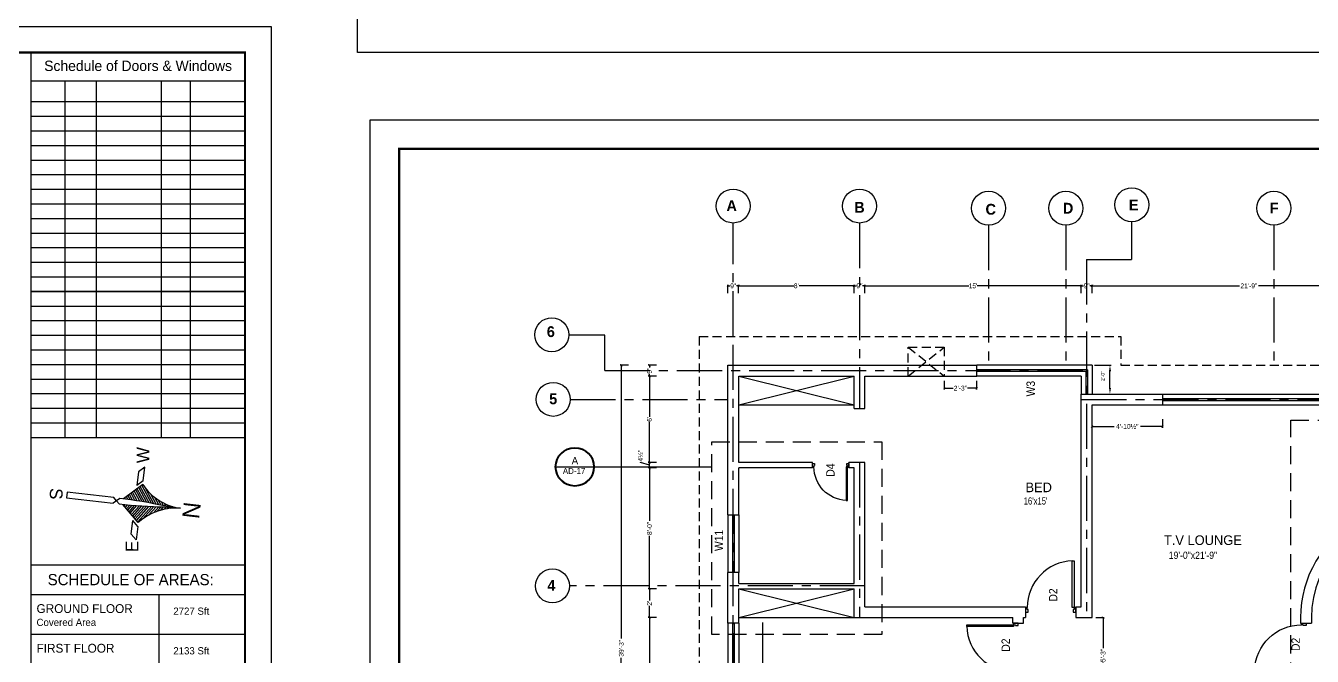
# Model space of a CAD drawing. Extents: x 10753 to 18704, y -5361 to 1140.
# Drawn here: x 15221 to 16291, y -1308 to -784 of the extents above; entities that cross this region are included whole.
import ezdxf
from ezdxf.enums import TextEntityAlignment as Align

# ---------------------------------------------------------------- set-up
doc = ezdxf.new("R2010")
doc.units = 0
doc.header["$LTSCALE"] = 30
doc.header["$MEASUREMENT"] = 0
doc.header["$PDMODE"] = 3
for name, pattern in [('CENTER', [2, 1.25, -0.25, 0.25, -0.25]), ('DASHED', [0.75, 0.5, -0.25]), ('HIDDEN', [0.375, 0.25, -0.125])]:
    doc.linetypes.add(name, pattern=pattern)
doc.layers.get('0').update_dxf_attribs({"linetype": 'CONTINUOUS'})
doc.layers.get('DEFPOINTS').update_dxf_attribs({"linetype": 'CONTINUOUS'})
for name, color, linetype in [('1', 3, 'CENTER'), ('DIM', 6, 'CONTINUOUS'), ('DM', 210, 'CONTINUOUS'), ('DOOR', 4, 'CONTINUOUS'), ('PL', 7, 'CONTINUOUS'), ('SEAL', 1, 'CONTINUOUS'), ('SLINE', 3, 'CONTINUOUS'), ('stairs terrace', 1, 'CONTINUOUS'), ('TEXT', 13, 'CONTINUOUS'), ('TEXTDW', 3, 'CONTINUOUS'), ('WALL', 2, 'CONTINUOUS'), ('WINDOW', 5, 'CONTINUOUS'), ('WL', 9, 'CONTINUOUS'), ('XL', 4, 'CENTER')]:
    doc.layers.add(name, color=color, linetype=linetype)
doc.layers.add('REFERENCE BOXES', color=53, linetype='DASHED', lineweight=30)
doc.styles.add('EE', font='eurr____.ttf')
doc.styles.add('ROMAND', font='stylu.ttf', dxfattribs={"height": 2})
doc.styles.add('SEAL TEXT', font='stylu.ttf', dxfattribs={"height": 6})
doc.styles.add('SMALL-DIM', font='stylu.ttf', dxfattribs={"height": 2})
doc.styles.get("Standard").update_dxf_attribs({"font": 'stylu.ttf', "height": 3})
doc.styles.add('Work Dim', font='stylu.ttf', dxfattribs={"height": 4})
doc.dimstyles.new('D1', dxfattribs={"dimtxt": 6, "dimasz": 5, "dimexe": 1, "dimexo": 2, "dimgap": 1, "dimtad": 1, "dimdec": 4, "dimzin": 3, "dimdsep": 46, "dimlunit": 4, "dimtxsty": 'Standard', "dimcen": 3, "dimclrd": 7, "dimclre": 7, "dimclrt": 2, "dimadec": 0, "dimazin": 0, "dimtfac": 1, "dimtdec": 4, "dimtofl": 0, "dimtmove": 2, "dimatfit": 3, "dimfxl": 1, "dimfrac": 2, "dimtolj": 1, "dimtzin": 1, "dimarcsym": 0})
doc.dimstyles.new('dim small', dxfattribs={"dimtxt": 4, "dimasz": 2, "dimexe": 1, "dimexo": 3, "dimgap": 0.09375, "dimtad": 0, "dimdec": 1, "dimzin": 0, "dimdsep": 46, "dimlunit": 4, "dimtxsty": 'Work Dim', "dimblk1": 'ARCHTICK', "dimblk2": 'ARCHTICK', "dimsah": 1, "dimcen": 0.09375, "dimclrd": 256, "dimclre": 256, "dimclrt": 3, "dimadec": 0, "dimazin": 0, "dimtfac": 1, "dimtdec": 1, "dimtofl": 0, "dimtmove": 1, "dimatfit": 3, "dimldrblk": 'ARCHTICK', "dimfxl": 6, "dimfxlon": 1, "dimtolj": 1, "dimtzin": 0, "dimarcsym": 0})

# ---------------------------------------------------------------- blocks, each defined once
blk = doc.blocks.new('D1')
for p, q in [((-3, 40.9), (-1.5, 40.9)), ((-3, 1.9), (-3, 40.9)), ((-1.5, 40.9), (-1.5, 1.9)), ((-40.5, 1.9), (-42, 1.9)), ((-42, 1.9), (-42, -1.9)), ((-40.5, 0.4), (-40.5, 1.9)), ((-39.8, 0.4), (-40.5, 0.4)), ((-39.8, -1.9), (-39.8, 0.4)), ((-1.5, 1.9), (-3, 1.9)), ((-2.2, 0.4), (-2.2, -1.9)), ((-1.5, 0.4), (-2.2, 0.4)), ((0, 1.9), (-1.5, 1.9)), ((-1.5, 1.9), (-1.5, 0.4)), ((0, -1.9), (0, 1.9)), ((-42, -1.9), (-39.8, -1.9)), ((-2.2, -1.9), (0, -1.9))]:
    blk.add_line(p, q)
blk.add_arc((-1.5, 1.9), 39, 91.8498, 180)
blk = doc.blocks.new('_ArchTick')
at = {"color": 0, "linetype": 'ByBlock', "const_width": 0.15}
blk.add_lwpolyline([(-0.5, -0.5), (0.5, 0.5)], dxfattribs=at)
blk = doc.blocks.new('*D493')
at = {"layer": 'DEFPOINTS', "color": 0, "transparency": 16777216}
for p in [(16108.1, -1000), (16369.1, -1000), (16369.1, -1028.3)]:
    blk.add_point(p, dxfattribs=at)
at = {"layer": 'DM', "lineweight": -2, "transparency": 16777216}
for p, q in [((16108.1, -1000), (16108.1, -999)), ((16108.1, -1000), (16230.7, -1000)), ((16369.1, -1000), (16246.6, -1000)), ((16369.1, -1006), (16369.1, -999))]:
    blk.add_line(p, q, dxfattribs=at)
at = {"layer": 'DM', "lineweight": -2, "transparency": 16777216, "xscale": 2, "yscale": 2, "zscale": 2, "rotation": 180}
blk.add_blockref('_ArchTick', (16108.1, -1000), dxfattribs=at)
at = {"layer": 'DM', "lineweight": -2, "transparency": 16777216, "xscale": 2, "yscale": 2, "zscale": 2}
blk.add_blockref('_ArchTick', (16369.1, -1000), dxfattribs=at)
at = {"layer": 'DM', "color": 3, "transparency": 16777216, "insert": (16238.6, -1000), "char_height": 4, "attachment_point": 5, "style": 'Work Dim'}
blk.add_mtext('\\A1;21\'-9"', dxfattribs=at)
blk = doc.blocks.new('WINDOW')
for p, q in [((12, 0), (0, 0)), ((12, -3.75), (0, -3.75)), ((12, -5.25), (0, -5.25)), ((12, -9), (0, -9))]:
    blk.add_line(p, q)
blk = doc.blocks.new('*D504')
at = {"layer": 'DEFPOINTS', "color": 0, "transparency": 16777216}
for p in [(15716.5, -1066), (15726, -1066), (15729.5, -1537)]:
    blk.add_point(p, dxfattribs=at)
at = {"layer": 'DM', "lineweight": -2, "transparency": 16777216}
for p, q in [((15722.5, -1066), (15715.5, -1066)), ((15716.5, -1066), (15716.5, -1293.4)), ((15716.5, -1537), (15716.5, -1309.6)), ((15722.5, -1537), (15715.5, -1537))]:
    blk.add_line(p, q, dxfattribs=at)
at = {"layer": 'DM', "lineweight": -2, "transparency": 16777216, "xscale": 2, "yscale": 2, "zscale": 2}
for p, rotation in [((15716.5, -1066), 90), ((15716.5, -1537), 270)]:
    blk.add_blockref('_ArchTick', p, dxfattribs=dict(at, rotation=rotation))
at = {"layer": 'DM', "color": 3, "transparency": 16777216, "insert": (15716.5, -1301.5), "char_height": 4, "attachment_point": 5, "rotation": 90, "style": 'Work Dim'}
blk.add_mtext('\\A1;39\'-3"', dxfattribs=at)
blk = doc.blocks.new('*D512')
at = {"layer": 'DEFPOINTS', "color": 0, "transparency": 16777216}
for p in [(15739.9, -1276), (15773.1, -1276), (15773.1, -1420)]:
    blk.add_point(p, dxfattribs=at)
at = {"layer": 'DM', "lineweight": -2, "transparency": 16777216}
for p, q in [((15745.9, -1276), (15738.9, -1276)), ((15739.9, -1276), (15739.9, -1344.5)), ((15739.9, -1420), (15739.9, -1351.5)), ((15745.9, -1420), (15738.9, -1420))]:
    blk.add_line(p, q, dxfattribs=at)
at = {"layer": 'DM', "lineweight": -2, "transparency": 16777216, "xscale": 2, "yscale": 2, "zscale": 2}
for p, rotation in [((15739.9, -1276), 90), ((15739.9, -1420), 270)]:
    blk.add_blockref('_ArchTick', p, dxfattribs=dict(at, rotation=rotation))
at = {"layer": 'DM', "color": 3, "transparency": 16777216, "insert": (15739.9, -1348), "char_height": 4, "attachment_point": 5, "rotation": 90, "style": 'Work Dim'}
blk.add_mtext("\\A1;12'", dxfattribs=at)
blk = doc.blocks.new('*D513')
at = {"layer": 'DEFPOINTS', "color": 0, "transparency": 16777216}
for p in [(15739.9, -1252), (15773.1, -1252), (15739.9, -1276)]:
    blk.add_point(p, dxfattribs=at)
at = {"layer": 'DM', "lineweight": -2, "transparency": 16777216}
for p, q in [((15745.9, -1252), (15738.9, -1252)), ((15739.9, -1252), (15739.9, -1261.9)), ((15739.9, -1276), (15739.9, -1266.1)), ((15739.9, -1276), (15738.9, -1276))]:
    blk.add_line(p, q, dxfattribs=at)
at = {"layer": 'DM', "lineweight": -2, "transparency": 16777216, "xscale": 2, "yscale": 2, "zscale": 2}
for p, rotation in [((15739.9, -1252), 90), ((15739.9, -1276), 270)]:
    blk.add_blockref('_ArchTick', p, dxfattribs=dict(at, rotation=rotation))
at = {"layer": 'DM', "color": 3, "transparency": 16777216, "insert": (15739.9, -1264), "char_height": 4, "attachment_point": 5, "rotation": 90, "style": 'Work Dim'}
blk.add_mtext("\\A1;2'", dxfattribs=at)
blk = doc.blocks.new('*D514')
at = {"layer": 'DEFPOINTS', "color": 0, "transparency": 16777216}
for p in [(15739.9, -1151.5), (15773.1, -1151.5), (15739.9, -1252)]:
    blk.add_point(p, dxfattribs=at)
at = {"layer": 'DM', "lineweight": -2, "transparency": 16777216}
for p, q in [((15745.9, -1151.5), (15738.9, -1151.5)), ((15739.9, -1151.5), (15739.9, -1195.6)), ((15739.9, -1252), (15739.9, -1207.9)), ((15739.9, -1252), (15738.9, -1252))]:
    blk.add_line(p, q, dxfattribs=at)
at = {"layer": 'DM', "lineweight": -2, "transparency": 16777216, "xscale": 2, "yscale": 2, "zscale": 2}
for p, rotation in [((15739.9, -1151.5), 90), ((15739.9, -1252), 270)]:
    blk.add_blockref('_ArchTick', p, dxfattribs=dict(at, rotation=rotation))
at = {"layer": 'DM', "color": 3, "transparency": 16777216, "insert": (15739.9, -1201.8), "char_height": 4, "attachment_point": 5, "rotation": 90, "style": 'Work Dim'}
blk.add_mtext('\\A1;8\'-0"', dxfattribs=at)
blk = doc.blocks.new('*D515')
at = {"layer": 'DEFPOINTS', "color": 0, "transparency": 16777216}
for p in [(15739.9, -1147), (15739.9, -1151.5), (15773.1, -1147)]:
    blk.add_point(p, dxfattribs=at)
at = {"layer": 'DM', "lineweight": -2, "transparency": 16777216}
for p, q in [((15732.4, -1147), (15732.4, -1146.8)), ((15739.9, -1149.3), (15732.4, -1147)), ((15745.9, -1147), (15738.9, -1147)), ((15739.9, -1151.5), (15738.9, -1151.5)), ((15739.9, -1151.5), (15739.9, -1147))]:
    blk.add_line(p, q, dxfattribs=at)
at = {"layer": 'DM', "lineweight": -2, "transparency": 16777216, "xscale": 2, "yscale": 2, "zscale": 2}
for p, rotation in [((15739.9, -1147), 90), ((15739.9, -1151.5), 270)]:
    blk.add_blockref('_ArchTick', p, dxfattribs=dict(at, rotation=rotation))
at = {"layer": 'DM', "color": 3, "transparency": 16777216, "insert": (15732.4, -1141.3), "char_height": 4, "attachment_point": 5, "rotation": 90, "style": 'Work Dim'}
blk.add_mtext('\\A1;4½"', dxfattribs=at)
blk = doc.blocks.new('*D516')
at = {"layer": 'DEFPOINTS', "color": 0, "transparency": 16777216}
for p in [(15739.9, -1075), (15774.4, -1075), (15739.9, -1147)]:
    blk.add_point(p, dxfattribs=at)
at = {"layer": 'DM', "lineweight": -2, "transparency": 16777216}
for p, q in [((15745.9, -1075), (15738.9, -1075)), ((15739.9, -1075), (15739.9, -1108.9)), ((15739.9, -1147), (15739.9, -1113.1)), ((15739.9, -1147), (15738.9, -1147))]:
    blk.add_line(p, q, dxfattribs=at)
at = {"layer": 'DM', "lineweight": -2, "transparency": 16777216, "xscale": 2, "yscale": 2, "zscale": 2}
for p, rotation in [((15739.9, -1075), 90), ((15739.9, -1147), 270)]:
    blk.add_blockref('_ArchTick', p, dxfattribs=dict(at, rotation=rotation))
at = {"layer": 'DM', "color": 3, "transparency": 16777216, "insert": (15739.9, -1111), "char_height": 4, "attachment_point": 5, "rotation": 90, "style": 'Work Dim'}
blk.add_mtext("\\A1;6'", dxfattribs=at)
blk = doc.blocks.new('*D517')
at = {"layer": 'DEFPOINTS', "color": 0, "transparency": 16777216}
for p in [(15739.9, -1066), (15774.3, -1066), (15739.9, -1075)]:
    blk.add_point(p, dxfattribs=at)
at = {"layer": 'DM', "lineweight": -2, "transparency": 16777216}
for p, q in [((15745.9, -1066), (15738.9, -1066)), ((15739.9, -1066), (15739.9, -1067.9)), ((15739.9, -1075), (15738.9, -1075)), ((15739.9, -1075), (15739.9, -1073.1))]:
    blk.add_line(p, q, dxfattribs=at)
at = {"layer": 'DM', "lineweight": -2, "transparency": 16777216, "xscale": 2, "yscale": 2, "zscale": 2}
for p, rotation in [((15739.9, -1066), 90), ((15739.9, -1075), 270)]:
    blk.add_blockref('_ArchTick', p, dxfattribs=dict(at, rotation=rotation))
at = {"layer": 'DM', "color": 3, "transparency": 16777216, "insert": (15739.9, -1070.5), "char_height": 4, "attachment_point": 5, "rotation": 90, "style": 'Work Dim'}
blk.add_mtext('\\A1;9"', dxfattribs=at)
blk = doc.blocks.new('*D518')
at = {"layer": 'DEFPOINTS', "color": 0, "transparency": 16777216}
for p in [(15919.1, -1000), (16099.1, -1000), (16099.1, -1023.1)]:
    blk.add_point(p, dxfattribs=at)
at = {"layer": 'DM', "lineweight": -2, "transparency": 16777216}
for p, q in [((15919.1, -1000), (15919.1, -999)), ((15919.1, -1000), (16005.7, -1000)), ((16099.1, -1000), (16012.6, -1000)), ((16099.1, -1006), (16099.1, -999))]:
    blk.add_line(p, q, dxfattribs=at)
at = {"layer": 'DM', "lineweight": -2, "transparency": 16777216, "xscale": 2, "yscale": 2, "zscale": 2, "rotation": 180}
blk.add_blockref('_ArchTick', (15919.1, -1000), dxfattribs=at)
at = {"layer": 'DM', "lineweight": -2, "transparency": 16777216, "xscale": 2, "yscale": 2, "zscale": 2}
blk.add_blockref('_ArchTick', (16099.1, -1000), dxfattribs=at)
at = {"layer": 'DM', "color": 3, "transparency": 16777216, "insert": (16009.1, -1000), "char_height": 4, "attachment_point": 5, "style": 'Work Dim'}
blk.add_mtext("\\A1;15'", dxfattribs=at)
blk = doc.blocks.new('*D519')
at = {"layer": 'DEFPOINTS', "color": 0, "transparency": 16777216}
for p in [(16099.1, -1000), (16099.1, -1000), (16108.1, -1022.3)]:
    blk.add_point(p, dxfattribs=at)
at = {"layer": 'DM', "lineweight": -2, "transparency": 16777216}
for p, q in [((16099.1, -1000), (16099.1, -999)), ((16099.1, -1000), (16101.1, -1000)), ((16108.1, -1000), (16106.2, -1000)), ((16108.1, -1006), (16108.1, -999))]:
    blk.add_line(p, q, dxfattribs=at)
at = {"layer": 'DM', "lineweight": -2, "transparency": 16777216, "xscale": 2, "yscale": 2, "zscale": 2, "rotation": 180}
blk.add_blockref('_ArchTick', (16099.1, -1000), dxfattribs=at)
at = {"layer": 'DM', "lineweight": -2, "transparency": 16777216, "xscale": 2, "yscale": 2, "zscale": 2}
blk.add_blockref('_ArchTick', (16108.1, -1000), dxfattribs=at)
at = {"layer": 'DM', "color": 3, "transparency": 16777216, "insert": (16103.6, -1000), "char_height": 4, "attachment_point": 5, "style": 'Work Dim'}
blk.add_mtext('\\A1;9"', dxfattribs=at)
blk = doc.blocks.new('*D520')
at = {"layer": 'DEFPOINTS', "color": 0, "transparency": 16777216}
for p in [(15814.1, -1000), (15910.1, -1000), (15910.1, -1028.3)]:
    blk.add_point(p, dxfattribs=at)
at = {"layer": 'DM', "lineweight": -2, "transparency": 16777216}
for p, q in [((15814.1, -1000), (15814.1, -999)), ((15814.1, -1000), (15859.9, -1000)), ((15910.1, -1000), (15864.4, -1000)), ((15910.1, -1006), (15910.1, -999))]:
    blk.add_line(p, q, dxfattribs=at)
at = {"layer": 'DM', "lineweight": -2, "transparency": 16777216, "xscale": 2, "yscale": 2, "zscale": 2, "rotation": 180}
blk.add_blockref('_ArchTick', (15814.1, -1000), dxfattribs=at)
at = {"layer": 'DM', "lineweight": -2, "transparency": 16777216, "xscale": 2, "yscale": 2, "zscale": 2}
blk.add_blockref('_ArchTick', (15910.1, -1000), dxfattribs=at)
at = {"layer": 'DM', "color": 3, "transparency": 16777216, "insert": (15862.1, -1000), "char_height": 4, "attachment_point": 5, "style": 'Work Dim'}
blk.add_mtext("\\A1;8'", dxfattribs=at)
blk = doc.blocks.new('*D521')
at = {"layer": 'DEFPOINTS', "color": 0, "transparency": 16777216}
for p in [(15910.1, -1000), (15910.1, -1000), (15919.1, -1028.3)]:
    blk.add_point(p, dxfattribs=at)
at = {"layer": 'DM', "lineweight": -2, "transparency": 16777216}
for p, q in [((15910.1, -1000), (15910.1, -999)), ((15910.1, -1000), (15912.1, -1000)), ((15919.1, -1000), (15917.2, -1000)), ((15919.1, -1006), (15919.1, -999))]:
    blk.add_line(p, q, dxfattribs=at)
at = {"layer": 'DM', "lineweight": -2, "transparency": 16777216, "xscale": 2, "yscale": 2, "zscale": 2, "rotation": 180}
blk.add_blockref('_ArchTick', (15910.1, -1000), dxfattribs=at)
at = {"layer": 'DM', "lineweight": -2, "transparency": 16777216, "xscale": 2, "yscale": 2, "zscale": 2}
blk.add_blockref('_ArchTick', (15919.1, -1000), dxfattribs=at)
at = {"layer": 'DM', "color": 3, "transparency": 16777216, "insert": (15914.6, -1000), "char_height": 4, "attachment_point": 5, "style": 'Work Dim'}
blk.add_mtext('\\A1;9"', dxfattribs=at)
blk = doc.blocks.new('*D522')
at = {"layer": 'DEFPOINTS', "color": 0, "transparency": 16777216}
for p in [(15814.1, -1000), (15805.1, -1022.7), (15814.1, -1022.9)]:
    blk.add_point(p, dxfattribs=at)
at = {"layer": 'DM', "lineweight": -2, "transparency": 16777216}
for p, q in [((15805.1, -1006), (15805.1, -999)), ((15805.1, -1000), (15807.1, -1000)), ((15814.1, -1000), (15812.2, -1000)), ((15814.1, -1006), (15814.1, -999))]:
    blk.add_line(p, q, dxfattribs=at)
at = {"layer": 'DM', "lineweight": -2, "transparency": 16777216, "xscale": 2, "yscale": 2, "zscale": 2, "rotation": 180}
blk.add_blockref('_ArchTick', (15805.1, -1000), dxfattribs=at)
at = {"layer": 'DM', "lineweight": -2, "transparency": 16777216, "xscale": 2, "yscale": 2, "zscale": 2}
blk.add_blockref('_ArchTick', (15814.1, -1000), dxfattribs=at)
at = {"layer": 'DM', "color": 3, "transparency": 16777216, "insert": (15809.6, -1000), "char_height": 4, "attachment_point": 5, "style": 'Work Dim'}
blk.add_mtext('\\A1;9"', dxfattribs=at)
blk = doc.blocks.new('*D524')
at = {"layer": 'DEFPOINTS', "color": 0, "transparency": 16777216}
for p in [(16166.6, -1099), (16108.1, -1117), (16166.6, -1117)]:
    blk.add_point(p, dxfattribs=at)
at = {"layer": 'DM', "lineweight": -2, "transparency": 16777216}
for p, q in [((16166.6, -1111), (16166.6, -1118)), ((16108.1, -1117), (16108.1, -1116)), ((16108.1, -1117), (16126.4, -1117)), ((16166.6, -1117), (16148.4, -1117))]:
    blk.add_line(p, q, dxfattribs=at)
at = {"layer": 'DM', "lineweight": -2, "transparency": 16777216, "xscale": 2, "yscale": 2, "zscale": 2, "rotation": 180}
blk.add_blockref('_ArchTick', (16108.1, -1117), dxfattribs=at)
at = {"layer": 'DM', "lineweight": -2, "transparency": 16777216, "xscale": 2, "yscale": 2, "zscale": 2}
blk.add_blockref('_ArchTick', (16166.6, -1117), dxfattribs=at)
at = {"layer": 'DM', "color": 3, "transparency": 16777216, "insert": (16137.4, -1117), "char_height": 4, "attachment_point": 5, "style": 'Work Dim'}
blk.add_mtext('\\A1;4\'-10½"', dxfattribs=at)
blk = doc.blocks.new('*D526')
at = {"layer": 'DEFPOINTS', "color": 0, "transparency": 16777216}
for p in [(16108.1, -1276), (16117.3, -1276), (16115.9, -1339)]:
    blk.add_point(p, dxfattribs=at)
at = {"layer": 'DM', "lineweight": -2, "transparency": 16777216}
for p, q in [((16111.3, -1276), (16118.3, -1276)), ((16117.3, -1276), (16117.3, -1301.5)), ((16117.3, -1339), (16117.3, -1313.5)), ((16117.3, -1339), (16118.3, -1339))]:
    blk.add_line(p, q, dxfattribs=at)
at = {"layer": 'DM', "lineweight": -2, "transparency": 16777216, "xscale": 2, "yscale": 2, "zscale": 2}
for p, rotation in [((16117.3, -1276), 90), ((16117.3, -1339), 270)]:
    blk.add_blockref('_ArchTick', p, dxfattribs=dict(at, rotation=rotation))
at = {"layer": 'DM', "color": 3, "transparency": 16777216, "insert": (16117.3, -1307.5), "char_height": 4, "attachment_point": 5, "rotation": 90, "style": 'Work Dim'}
blk.add_mtext('\\A1;5\'-3"', dxfattribs=at)
blk = doc.blocks.new('*D530')
at = {"layer": 'DEFPOINTS', "color": 0, "transparency": 16777216}
for p in [(16108.1, -1066), (16123, -1066), (16123, -1090)]:
    blk.add_point(p, dxfattribs=at)
at = {"layer": 'WALL', "color": 7, "lineweight": -2, "transparency": 16777216}
for p, q in [((16110.1, -1066), (16124, -1066)), ((16123, -1085), (16123, -1071)), ((16121, -1090), (16122, -1090))]:
    blk.add_line(p, q, dxfattribs=at)
at = {"layer": 'WALL', "color": 7, "transparency": 16777216}
for points in [[(16122.2, -1071), (16123.9, -1071), (16123, -1066)], [(16122.2, -1085), (16123.9, -1085), (16123, -1090)]]:
    blk.add_solid(points, dxfattribs=at)
at = {"layer": 'WALL', "color": 2, "transparency": 16777216, "insert": (16117, -1075), "char_height": 3, "attachment_point": 5, "rotation": 90}
blk.add_mtext('\\A1;2\'-0"', dxfattribs=at)
blk = doc.blocks.new('ACP')
at = {"layer": 'stairs terrace', "linetype": 'HIDDEN'}
for p, q in [((-3, 27), (27, 3)), ((-3, 3), (27, 27)), ((-3, 3), (-3, 27)), ((-3, 27), (27, 27)), ((27, 27), (27, 3))]:
    blk.add_line(p, q, dxfattribs=at)
blk = doc.blocks.new('*D531')
at = {"layer": 'DEFPOINTS', "color": 0, "transparency": 16777216}
for p in [(15985.1, -1075.2), (16012.1, -1075), (16012.1, -1085.1)]:
    blk.add_point(p, dxfattribs=at)
at = {"layer": 'DM', "lineweight": -2, "transparency": 16777216}
for p, q in [((15985.1, -1079.1), (15985.1, -1086.1)), ((16012.1, -1079.1), (16012.1, -1086.1)), ((15985.1, -1085.1), (15992.7, -1085.1)), ((16012.1, -1085.1), (16004.6, -1085.1))]:
    blk.add_line(p, q, dxfattribs=at)
at = {"layer": 'DM', "lineweight": -2, "transparency": 16777216, "xscale": 2, "yscale": 2, "zscale": 2, "rotation": 180}
blk.add_blockref('_ArchTick', (15985.1, -1085.1), dxfattribs=at)
at = {"layer": 'DM', "lineweight": -2, "transparency": 16777216, "xscale": 2, "yscale": 2, "zscale": 2}
blk.add_blockref('_ArchTick', (16012.1, -1085.1), dxfattribs=at)
at = {"layer": 'DM', "color": 3, "transparency": 16777216, "insert": (15998.6, -1085.1), "char_height": 4, "attachment_point": 5, "style": 'Work Dim'}
blk.add_mtext('\\A1;2\'-3"', dxfattribs=at)
blk = doc.blocks.new('BLOCK')
at = {"layer": 'stairs terrace'}
h = blk.add_hatch(dxfattribs=at)
h.set_pattern_fill('ANSI31', color=256, scale=58.369075, angle=273.2952, style=0)
h.set_pattern_definition([(318.29515, (9099.2574, 6632.302), (4.854071, 5.447162), [])])
h.paths.add_polyline_path([(2258.7, 1381), (2259.5, 1387.8), (2189.2, 1328.4, -0.210871), (2244.4, 1165.6), (2249.1, 1205.8, -0.018617)])
h = blk.add_hatch(dxfattribs=at)
h.set_pattern_fill('ANSI31', color=256, scale=58.369075, angle=273.2952, style=0)
h.set_pattern_definition([(208.29515, (-3155.794, 8072.991), (-3.458468, 6.424374), [])])
h.paths.add_polyline_path([(2244.4, 1165.6), (2249.1, 1205.8, 0.018617), (2280.4, 1378.4), (2281.2, 1385.3), (2335.9, 1311.2, 0.210871)])
for p, q in [((2285.1, 1605.2), (2263.9, 1425)), ((2306.8, 1602.7), (2285.1, 1605.2)), ((2285.6, 1422.4), (2306.8, 1602.7)), ((2261.2, 1401.8), (2258.7, 1381)), ((2261.2, 1401.8), (2273.4, 1412.1)), ((2273.4, 1412.1), (2263.9, 1425)), ((2273.4, 1412.1), (2285.6, 1422.4)), ((2282.9, 1399.3), (2273.4, 1412.1)), ((2280.4, 1378.4), (2282.9, 1399.3)), ((2122.2, 1336.3), (2145.1, 1355.6)), ((2145.1, 1355.6), (2197.2, 1349.5)), ((2174.3, 1330.2), (2197.2, 1349.5)), ((2189.2, 1328.4), (2259.5, 1387.8)), ((2335.9, 1311.2), (2281.2, 1385.3)), ((2174.3, 1330.2), (2122.2, 1336.3)), ((2385, 1327.4), (2332.9, 1333.5)), ((2350.7, 1309.4), (2332.9, 1333.5)), ((2350.7, 1309.4), (2402.8, 1303.3)), ((2402.8, 1303.3), (2385, 1327.4)), ((2249.1, 1205.8), (2244.4, 1165.6))]:
    blk.add_line(p, q, dxfattribs=at)
for centre, radius, start, end in [((4605.8, 1164.6), 2357, 174.7332, 178.9995), ((-52.9, 1712.3), 2357, 347.5908, 351.8571), ((2032.3, 1184.4), 212.9, 354.919, 42.5493), ((2455.1, 1134.7), 212.9, 124.0411, 171.6713)]:
    blk.add_arc(centre, radius, start, end, dxfattribs=at)
at = {"layer": 'TEXT'}
for s, height, rotation, p in [('S', 49.2, 177.582, (2323.5, 1669.2)), ('E', 49.2, 359.2542, (2074.8, 1328.7)), ('W', 49.2, 359.4702, (2418.6, 1285.7)), ('N', 65.6, 353.4275, (2201.3, 1093.8))]:
    blk.add_text(s, height=height, rotation=rotation, dxfattribs=at).set_placement(p)

msp = doc.modelspace()

# ---------------------------------------------------------------- linework, layer by layer
at = {"linetype": 'HIDDEN'}
for p, q in [((15781.1355, -1042.00197), (16132.1355, -1042.00197)), ((15781.1355, -1042.00197), (15781.1355, -1561.00197)), ((16132.1355, -1042.00197), (16132.1355, -1066.00197)), ((16132.1355, -1066.00197), (16402.1355, -1066.00197))]:
    msp.add_line(p, q, dxfattribs=at)
at = {"layer": 'PL'}
for p, q in [((15814.1355, -1099.00197), (15910.1355, -1075.00197)), ((15814.1355, -1075.00197), (15910.1355, -1099.00197)), ((15814.1355, -1099.00197), (15910.1355, -1099.00197)), ((15814.1355, -1252.00197), (15910.1355, -1276.00197)), ((15814.1355, -1276.00197), (15910.1355, -1252.00197)), ((15814.1355, -1276.00197), (15910.1355, -1276.00197))]:
    msp.add_line(p, q, dxfattribs=at)
at = {"layer": 'REFERENCE BOXES'}
for points in [[(16273.34856, -1111.67061), (16552.32531, -1111.67061), (16552.32531, -1373.25863), (16273.34856, -1373.25863)], [(15791.67503, -1289.95829), (15791.67503, -1129.71173), (15933.25646, -1129.71173), (15933.25646, -1289.95829)]]:
    msp.add_lwpolyline(points, close=True, dxfattribs=at)
at = {"layer": 'SEAL', "color": 1}
for p, q in [((15225.32275, -805.88303), (15225.32275, -1714.67739)), ((15403.4671, -805.88303), (15225.32275, -805.88303)), ((15403.4671, -805.88303), (15225.32275, -805.88303)), ((15225.32275, -829.42515), (15403.4671, -829.42515)), ((15253.6639, -829.42515), (15253.6639, -1126.08456)), ((15279.60841, -829.42515), (15279.60841, -1126.08456)), ((15333.69014, -829.42515), (15333.69014, -1126.08456)), ((15357.71703, -829.42515), (15357.71703, -1126.08456)), ((15225.32275, -846.72182), (15403.4671, -846.72182)), ((15225.32275, -858.86803), (15403.4671, -858.86803)), ((15225.32275, -871.01423), (15403.4671, -871.01423)), ((15225.32275, -883.16044), (15403.4671, -883.16044)), ((15225.32275, -895.30664), (15403.4671, -895.30664)), ((15225.32275, -907.45285), (15403.4671, -907.45285)), ((15225.32275, -919.59906), (15403.4671, -919.59906)), ((15225.32275, -931.74526), (15403.4671, -931.74526)), ((15225.32275, -943.89147), (15403.4671, -943.89147)), ((15225.32275, -956.03767), (15403.4671, -956.03767)), ((15225.32275, -968.18388), (15403.4671, -968.18388)), ((15225.32275, -980.33009), (15403.4671, -980.33009)), ((15224.96378, -992.47629), (15403.10814, -992.47629)), ((15224.96378, -992.47629), (15362.3902, -992.47629)), ((15224.96378, -992.47629), (15403.10814, -992.47629)), ((15225.32275, -992.47629), (15403.4671, -992.47629)), ((15225.32275, -992.47629), (15403.4671, -992.47629)), ((15403.4671, -1004.6225), (15225.32275, -1004.6225)), ((15225.32275, -1004.6225), (15403.4671, -1004.6225)), ((15225.32275, -1016.7687), (15403.4671, -1016.7687)), ((15225.32275, -1028.91491), (15403.4671, -1028.91491)), ((15225.32275, -1041.06112), (15403.4671, -1041.06112)), ((15225.32275, -1053.20732), (15403.4671, -1053.20732)), ((15225.32275, -1065.35353), (15403.4671, -1065.35353)), ((15225.32275, -1077.49973), (15403.4671, -1077.49973)), ((15225.32275, -1089.64594), (15403.4671, -1089.64594)), ((15225.32275, -1101.79215), (15403.4671, -1101.79215)), ((15225.32275, -1113.93835), (15403.4671, -1113.93835)), ((15225.32275, -1126.08456), (15403.4671, -1126.08456)), ((15403.4671, -1232.4369), (15225.32275, -1232.4369)), ((15403.4671, -1257.16496), (15225.32275, -1257.16496)), ((15331.83139, -1257.16496), (15331.83139, -1381.10666)), ((15403.4671, -1290.15331), (15225.32275, -1290.15331))]:
    msp.add_line(p, q, dxfattribs=at)
for points in [[(17072.3853, 251.71486), (17072.3853, -805.89139), (15497.11457, -805.89139), (15497.11457, 251.71486)], [(15425.10506, -784.24507), (15425.10506, -1736.31535), (14007.02679, -1736.31535), (14007.02679, -784.24507)], [(17082.93846, -861.935), (17082.93846, -1919.54125), (15507.66773, -1919.54125), (15507.66773, -861.935)]]:
    msp.add_lwpolyline(points, close=True, dxfattribs=at)
at = {"layer": 'SLINE'}
for p, q in [((15662.13025, -1150.57294, 0.15705), (15693.46835, -1150.57294, 0.13971)), ((15694.02718, -1150.57294), (15791.67503, -1150.57294))]:
    msp.add_line(p, q, dxfattribs=at)
for centre, radius in [((15809.54439, -933.55202), 14.14027), ((15914.7039, -933.552), 14.14027), ((16141.15026, -932.49249), 14.14027), ((16022.04279, -935.4082), 14.14027), ((16086.31078, -935.4082), 14.14027), ((16259.39456, -935.4082), 14.14027), ((15658.67242, -1040.64552), 14.14027), ((15659.88358, -1094.40797), 14.14027), ((15677.7993, -1150.57294), 16.22789), ((15677.7993, -1150.57294), 15.66905), ((15659.23315, -1249.68568), 14.14027)]:
    msp.add_circle(centre, radius, dxfattribs=at)
at = {"layer": 'WALL'}
for p, q in [((15805.1355, -1066.00197), (16012.1355, -1066.00197)), ((15805.1355, -1190.50197), (15805.1355, -1066.00197)), ((16012.1355, -1075.00197), (16012.1355, -1066.00197)), ((15814.1355, -1075.00197), (15910.1355, -1075.00197)), ((15814.1355, -1147.00197), (15814.1355, -1075.00197)), ((15910.1355, -1102.00197), (15910.1355, -1075.00197)), ((15919.1355, -1075.00197), (16012.1355, -1075.00197)), ((15919.1355, -1102.00197), (15919.1355, -1075.00197)), ((16099.1355, -1090.00197), (16166.6355, -1090.00197)), ((16099.1355, -1267.00197), (16099.1355, -1090.00197)), ((16099.1355, -1099.00197), (16099.1355, -1090.00197)), ((16166.6355, -1090.00197), (16166.6355, -1099.00197)), ((15910.1355, -1102.00197), (15919.1355, -1102.00197)), ((16108.1355, -1099.00197), (16166.6355, -1099.00197)), ((16108.1355, -1276.00197), (16108.1355, -1099.00197)), ((15875.6355, -1147.00197), (15814.1355, -1147.00197)), ((15875.6355, -1151.50197), (15814.1355, -1151.50197)), ((15814.1355, -1190.50197), (15814.1355, -1151.50197)), ((15875.6355, -1151.50197), (15875.6355, -1147.00197)), ((15919.1355, -1147.00197), (15905.6355, -1147.00197)), ((15905.6355, -1151.50197), (15905.6355, -1147.00197)), ((15910.1355, -1151.50197), (15905.6355, -1151.50197)), ((15910.1355, -1247.50197), (15910.1355, -1151.50197)), ((15919.1355, -1267.00197), (15919.1355, -1147.00197)), ((15805.1355, -1190.50197), (15814.1355, -1190.50197)), ((15805.1355, -1280.50197), (15805.1355, -1238.50197)), ((15814.1355, -1238.50197), (15805.1355, -1238.50197)), ((15814.1355, -1247.50197), (15814.1355, -1238.50197)), ((15814.1355, -1247.50197), (15910.1355, -1247.50197)), ((15814.1355, -1252.00197), (15910.1355, -1252.00197)), ((15814.1355, -1280.50197), (15814.1355, -1252.00197)), ((15910.1355, -1276.00197), (15910.1355, -1252.00197)), ((15919.1355, -1267.00197), (16052.6355, -1267.00197)), ((16052.6355, -1267.00197), (16052.6355, -1276.00197)), ((16094.6355, -1267.00197), (16094.6355, -1276.00197)), ((16094.6355, -1267.00197), (16099.1355, -1267.00197)), ((15814.1355, -1280.50197), (15805.1355, -1280.50197)), ((15910.1355, -1276.00197), (16042.1355, -1276.00197)), ((16042.1355, -1280.50197), (16042.1355, -1276.00197)), ((16042.1355, -1280.50197), (16051.1355, -1280.50197)), ((16051.1355, -1276.00197), (16052.6355, -1276.00197)), ((16051.1355, -1280.50197), (16051.1355, -1276.00197)), ((16094.6355, -1276.00197), (16108.1355, -1276.00197)), ((16281.59982, -1276.00197), (16281.59982, -1280.50197)), ((16281.59982, -1280.50197), (16290.59982, -1280.50197)), ((16290.59982, -1276.00197), (16290.59982, -1280.50197))]:
    msp.add_line(p, q, dxfattribs=at)
for radius, start in [(93, 358.45960531), (84, 1.36431415)]:
    msp.add_arc((16374.59982, -1276.00197), radius, start, 180, dxfattribs=at)
at = {"layer": 'WINDOW'}
for p, q in [((16108.1355, -1066.00197), (16012.1355, -1066.00197)), ((16104.3855, -1069.75197), (16012.1355, -1069.75197)), ((16104.3855, -1069.75197), (16104.3855, -1090.00197)), ((16108.1355, -1066.00197), (16108.1355, -1090.00197)), ((16102.8855, -1071.25197), (16012.1355, -1071.25197)), ((16099.1355, -1075.00197), (16012.1355, -1075.00197)), ((16099.1355, -1075.00197), (16099.1355, -1090.00197)), ((16102.8855, -1071.25197), (16102.8855, -1090.00197))]:
    msp.add_line(p, q, dxfattribs=at)
at = {"layer": 'WL'}
for points, const_width in [([(15403.4671, -805.88303), (15403.4671, -1714.67739), (14028.66475, -1714.67739), (14028.66475, -805.88303)], 1.80316), ([(17058.90195, -885.9715), (17058.90195, -1895.50474), (15531.70424, -1895.50474), (15531.70424, -885.9715)], 2.00304)]:
    msp.add_lwpolyline(points, close=True, dxfattribs=dict(at, const_width=const_width))
at = {"layer": 'XL'}
for p, q in [((15809.54439, -1042.00197), (15809.54439, -947.6923)), ((15914.7039, -947.69228), (15914.7039, -1102.00197)), ((16022.04279, -949.54847), (16022.04279, -1066.00197)), ((16086.31078, -949.54847), (16086.31078, -1066.00197)), ((16141.15026, -978.04607), (16141.15026, -946.63276)), ((16259.39456, -949.54847), (16259.39456, -1066.00197)), ((16103.54821, -978.04607), (16103.54821, -1276.00197)), ((16103.54821, -978.04607), (16141.15026, -978.04607)), ((15702.79007, -1041.11806), (15672.80479, -1041.11806)), ((15702.80351, -1070.50197), (15702.79007, -1041.11806)), ((15809.54439, -1686.4323), (15809.54439, -1042.00197)), ((15702.80351, -1070.49811), (16108.1355, -1070.50197)), ((15674.02386, -1094.40797), (15805.1355, -1094.40797)), ((16099.1355, -1094.40797), (16378.26635, -1094.40797)), ((15914.7039, -1147.00197), (15914.7039, -1276.00197)), ((15919.1355, -1249.68568), (15673.37343, -1249.68568))]:
    msp.add_line(p, q, dxfattribs=at)

# ---------------------------------------------------------------- block references
at = {"xscale": 0.215338860791559, "yscale": 0.215338860791559, "zscale": 0.215338860791559, "rotation": 90}
msp.add_blockref('BLOCK', (15600.713, -1668.38875), dxfattribs=at)
at = {"layer": 'DOOR', "xscale": -0.7142857142857144, "yscale": 0.7142857142857144, "zscale": 0.7142857142857144, "rotation": 180}
msp.add_blockref('D1', (15905.6355, -1149.25197), dxfattribs=at)
at = {"layer": 'DOOR'}
msp.add_blockref('D1', (16094.6355, -1269.62697), dxfattribs=at)
at = {"layer": 'DOOR', "rotation": 90}
msp.add_blockref('D1', (16044.7605, -1280.50197), dxfattribs=at)
at = {"layer": 'DOOR', "xscale": -1, "rotation": 90}
msp.add_blockref('D1', (16284.22482, -1322.50198), dxfattribs=at)
at = {"layer": 'WALL'}
msp.add_blockref('ACP', (15958.13794, -1078.00197), dxfattribs=at)
at = {"layer": 'WINDOW'}
for p, xscale, zscale, rotation in [((16310.6355, -1099.00197), 12, 12, 180), ((15805.1355, -1238.50197), 4, 4, 90), ((15805.1355, -1364.50197), 7, 7, 90)]:
    msp.add_blockref('WINDOW', p, dxfattribs=dict(at, xscale=xscale, zscale=zscale, rotation=rotation))

# ---------------------------------------------------------------- texts
at = {"layer": '1', "char_height": 9, "attachment_point": 1, "style": 'EE'}
for s, width, insert in [('{\\fEuroRoman|b1|i0|c2|p2;D}', 8.3128273, (16083.83545, -930.89985)), ('{\\fEuroRoman|b1|i0|c2|p2;E}', 7.1412949, (16138.69497, -928.13841)), ('{\\fEuroRoman|b1|i0|c2|p2;F}', 7.1509987, (16255.94401, -930.69561)), ('{\\fEuroRoman|b1|i0|c2|p2;6}', 9, (15654.50813, -1033.5787)), ('{\\fEuroRoman|b1|i0|c2|p2;5}', 8.4350018, (15656.48523, -1089.47918)), ('{\\fEuroRoman|b1|i0|c2|p2;4}', 5.4795551, (15654.98385, -1244.69012))]:
    msp.add_mtext_dynamic_manual_height_columns(s, width=width, gutter_width=45, heights=[0], dxfattribs=dict(at, insert=insert))
at = {"layer": 'SEAL', "color": 1, "style": 'SEAL TEXT'}
msp.add_text('Schedule of Doors & Windows', height=8.6512104, dxfattribs=at).set_placement((15314.50761, -821.2325), align=Align.CENTER)
at = {"layer": 'SEAL', "color": 1}
for s, height, style, p in [('SCHEDULE OF AREAS:', 9.3467011, 'ROMAND', (15239.24997, -1249.07583)), ('GROUND FLOOR', 7.3307459, 'ROMAND', (15230.00418, -1272.18295)), ('2727 Sft', 6.010301, 'SEAL TEXT', (15343.77004, -1273.65168)), ('Covered Area', 6.0103009, 'SEAL TEXT', (15230.00418, -1282.98497)), ('FIRST FLOOR', 7.3307459, 'ROMAND', (15230.00418, -1305.17131)), ('2133 Sft', 6.010301, 'SEAL TEXT', (15343.77004, -1306.64003))]:
    msp.add_text(s, height=height, dxfattribs=dict(at, style=style)).set_placement(p)
at = {"layer": 'SLINE', "style": 'SMALL-DIM'}
for s, height, p in [('A', 6.09638, (15675.17065, -1148.49393)), ('AD-17', 4.938071, (15667.86186, -1156.46728, 0.01257))]:
    msp.add_text(s, height=height, dxfattribs=at).set_placement(p)
at = {"layer": 'SLINE', "char_height": 9, "attachment_point": 1, "style": 'EE'}
for s, width, heights, insert in [('{\\fEuroRoman|b1|i0|c2|p2;A}', 9, [109.7742], (15803.96607, -928.79427)), ('{\\fEuroRoman|b1|i0|c2|p2;B}', 6.0186817, [0], (15910.25993, -930.13822)), ('{\\fEuroRoman|b1|i0|c2|p2;C}', 6.4765127, [0], (16019.47142, -931.76428))]:
    msp.add_mtext_dynamic_manual_height_columns(s, width=width, gutter_width=45, heights=heights, dxfattribs=dict(at, insert=insert))
at = {"layer": 'TEXT'}
for s, p in [('BED', (16052.75692, -1171.65523)), ('T.V LOUNGE', (16167.92277, -1215.56884))]:
    msp.add_text(s, height=8, dxfattribs=at).set_placement(p)
for s, width, p in [("16'x15'", 0.791402, (16051.27623, -1181.95228)), ('19\'-0"x21\'-9"', 0.896597, (16171.9157, -1227.16981))]:
    msp.add_text(s, height=6, dxfattribs=dict(at, width=width)).set_placement(p)
at = {"layer": 'TEXTDW', "width": 0.918649}
for s, p in [('W3', (16060.56989, -1091.95765)), ('D4', (15893.92887, -1158.78086)), ('W11', (15801.16021, -1220.61388)), ('D2', (16079.27967, -1262.67797)), ('D2', (16039.81463, -1304.37876)), ('D2', (16280.94751, -1303.80112))]:
    msp.add_text(s, height=7, rotation=90, dxfattribs=at).set_placement(p)

# ---------------------------------------------------------------- dimensions: what is measured, and where the dimension line sits
at = {"layer": 'DM'}
for base, p1, p2, angle, picture, middle in [((15814.1355, -999.99732), (15805.1355, -1022.73798), (15814.1355, -1022.85524), 180, '*D522', (15809.6355, -999.99732)), ((15910.1355, -999.99732), (15814.1355, -999.99732), (15910.1355, -1028.27268), 180, '*D520', (15862.1355, -999.99732)), ((15910.1355, -999.99732), (15919.1355, -1028.27268), (15910.1355, -999.99732), 180, '*D521', (15914.6355, -999.99732)), ((16099.1355, -999.99732), (15919.1355, -999.99732), (16099.1355, -1023.07324), 180, '*D518', (16009.1355, -999.99732)), ((16099.1355, -999.99732), (16108.1355, -1022.32105), (16099.1355, -999.99732), 180, '*D519', (16103.6355, -999.99732)), ((16369.1355, -999.99732), (16108.1355, -999.99732), (16369.1355, -1028.27268), 180, '*D493', (16238.6355, -999.99732)), ((15716.51024, -1066.00197), (15729.46566, -1537.00197), (15726.04887, -1066.00197), 90, '*D504', (15716.51024, -1301.50197)), ((15739.86584, -1066.00197), (15739.86584, -1075.00197), (15774.33053, -1066.00197), 90, '*D517', (15739.86584, -1070.50197)), ((15739.86584, -1075.00197), (15739.86584, -1147.00197), (15774.4477, -1075.00197), 90, '*D516', (15739.86584, -1111.00197)), ((16012.1355, -1085.06404), (15985.13794, -1075.21137), (16012.1355, -1075.00197), 180, '*D531', (15998.63672, -1085.06404)), ((15739.86584, -1252.00197), (15739.86584, -1276.00197), (15773.13724, -1252.00197), 90, '*D513', (15739.86584, -1264.00197)), ((15739.86584, -1276.00197), (15773.13724, -1420.00197), (15773.13724, -1276.00197), 90, '*D512', (15739.86584, -1348.00197)), ((16117.30769, -1276.00197), (16115.91634, -1339.00197), (16108.1355, -1276.00197), 90, '*D526', (16117.30769, -1307.50197))]:
    dim = msp.add_linear_dim(base=base, p1=p1, p2=p2, angle=angle, dimstyle='dim small', dxfattribs=at)
    dim.commit()
    dim.dimension.update_dxf_attribs({"geometry": picture, "text_midpoint": middle})
for base, p1, p2, angle, text, picture, middle in [((16166.6355, -1117.03759), (16108.1355, -1117.03759), (16166.6355, -1099.00197), 180, '4\'-10½"', '*D524', (16137.3855, -1117.03759)), ((15739.86584, -1147.00197), (15739.86584, -1151.50197), (15773.13724, -1147.00197), 90, '4½"', '*D515', (15732.41336, -1146.73497)), ((15739.86584, -1151.50197), (15739.86584, -1252.00197), (15773.13724, -1151.50197), 90, '8\'-0"', '*D514', (15739.86584, -1201.75197))]:
    dim = msp.add_linear_dim(base=base, p1=p1, p2=p2, angle=angle, text=text, dimstyle='dim small', dxfattribs=at)
    dim.commit()
    dim.dimension.update_dxf_attribs({"geometry": picture, "text_midpoint": middle})
at = {"layer": 'WALL'}
dim = msp.add_linear_dim(base=(16123.03674, -1066.00197), p1=(16123.03674, -1090.00197), p2=(16108.1355, -1066.00197), angle=90, dimstyle='D1', dxfattribs=at)
dim.commit()
dim.dimension.update_dxf_attribs({"geometry": '*D530', "text_midpoint": (16116.96398, -1074.99864), "dimtype": 160})

# ---------------------------------------------------------------- leaders
at = {"layer": 'DIM', "color": 7}
msp.add_leader([(15813.15931, -1406.78174), (15834.10205, -1406.78174), (15834.10205, -1280.0715)], dimstyle='D1', dxfattribs=at)

doc.saveas('drawing.dxf')
